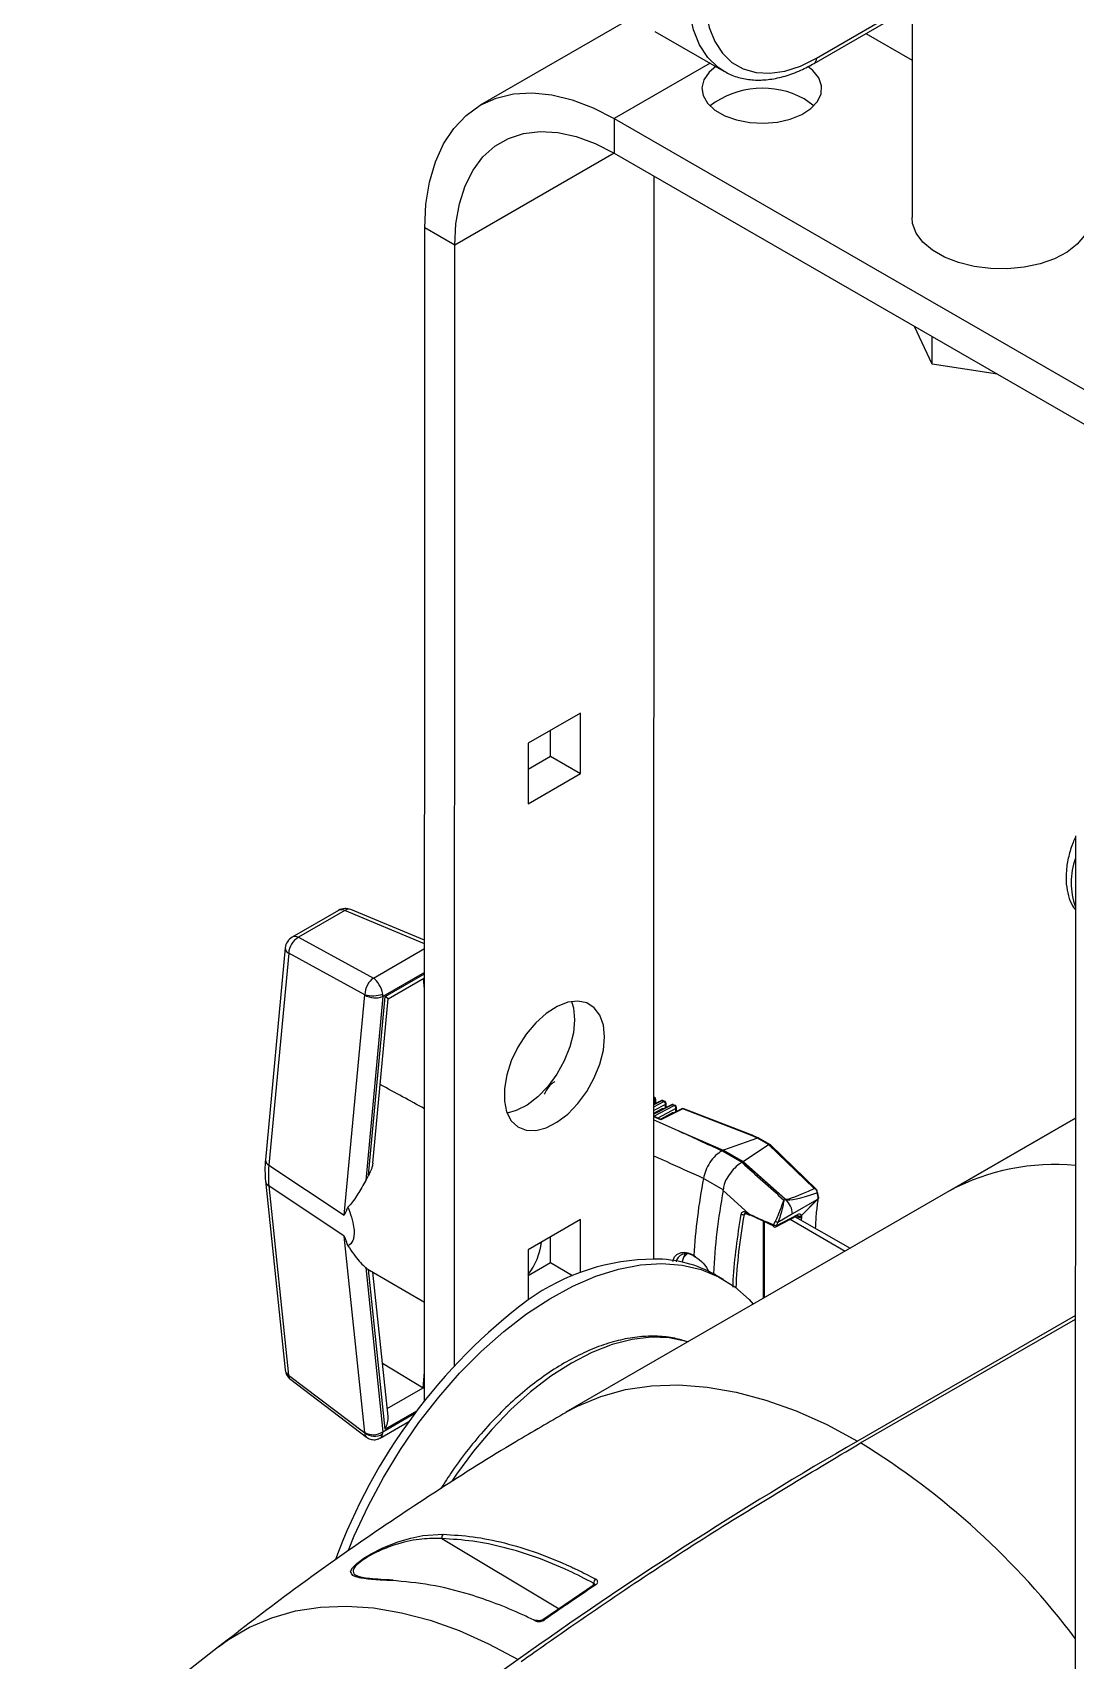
# Model space of a CAD drawing. Extents: x 12.3 to 108.7, y 1.1 to 80.4.
# Drawn here: x 16.05 to 20.68, y 9.61 to 16.83 of the extents above; entities that cross this region are included whole.
import ezdxf

# ---------------------------------------------------------------- set-up
doc = ezdxf.new("R2010")
doc.units = 0
doc.header["$MEASUREMENT"] = 0
doc.layers.add('OBJECT', color=7, linetype='CONTINUOUS')

msp = doc.modelspace()

# ---------------------------------------------------------------- linework, layer by layer
at = {"layer": 'OBJECT'}
for p, q in [((19.5272, 16.7196), (19.9524, 16.965)), ((18.7299, 16.9104), (18.0375, 16.5108)), ((19.5168, 16.6967), (19.9496, 16.9465)), ((19.9513, 16.9455), (19.9512, 16.0131)), ((18.8115, 16.8384), (19.1169, 16.6621)), ((19.7459, 16.8289), (19.9513, 16.7104)), ((19.0563, 16.6971), (18.6314, 16.452)), ((18.6314, 16.452), (21.177, 14.9824)), ((18.6314, 16.452), (18.6314, 16.2984)), ((18.6316, 16.2983), (17.9242, 15.89)), ((18.6314, 16.2984), (21.177, 14.8289)), ((18.8073, 11.3939), (18.808, 16.1965)), ((17.7905, 10.766), (17.7912, 15.9668)), ((17.9242, 15.89), (17.7912, 15.9668)), ((17.9234, 10.9201), (17.9242, 15.89)), ((20.0399, 15.3627), (19.9622, 15.5302)), ((20.0399, 15.3627), (20.0399, 15.4853)), ((20.33, 15.3178), (20.0399, 15.3627)), ((18.4817, 13.8152), (18.2498, 13.6814)), ((18.4817, 13.5474), (18.4817, 13.8152)), ((18.3487, 13.6241), (18.3488, 13.7385)), ((18.2498, 13.6814), (18.2497, 13.4135)), ((18.2498, 13.567), (18.3487, 13.6241)), ((18.3487, 13.6241), (18.4817, 13.5474)), ((18.2497, 13.4135), (18.4817, 13.5474)), ((20.6754, 13.2714), (20.6746, 8.09)), ((17.4091, 12.9406), (17.2039, 12.8222)), ((17.4365, 12.9396), (17.2313, 12.8211)), ((17.7908, 12.7921), (17.4365, 12.9396)), ((17.7908, 12.8083), (17.4644, 12.9442)), ((17.2313, 12.8211), (17.5635, 12.6404)), ((17.1729, 12.7739), (17.0851, 11.8343)), ((17.1882, 12.7503), (17.1004, 11.8107)), ((17.5257, 12.5668), (17.1882, 12.7503)), ((17.5635, 12.6404), (17.7908, 12.7716)), ((17.7907, 12.6653), (17.6058, 12.5585)), ((17.6159, 12.5588), (17.7907, 12.6596)), ((17.6292, 12.5478), (17.7907, 12.641)), ((17.7907, 12.5907), (17.7858, 12.6382)), ((17.4344, 11.5887), (17.5257, 12.5654)), ((17.6058, 12.5585), (17.5295, 11.7425)), ((17.5418, 11.7659), (17.6159, 12.5588)), ((17.5611, 11.8193), (17.6292, 12.5479)), ((18.8091, 12.1114), (18.8074, 12.1121)), ((18.8127, 12.0981), (18.8074, 12.0953)), ((18.8385, 12.0965), (18.8074, 12.0807)), ((18.8425, 12.0964), (18.8074, 12.0786)), ((18.8074, 12.0701), (18.8512, 12.093)), ((18.8588, 12.0802), (18.8074, 12.0532)), ((18.8846, 12.0786), (18.8074, 12.0394)), ((18.8887, 12.0785), (18.8074, 12.0372)), ((18.8074, 12.028), (18.8973, 12.0751)), ((18.8074, 12.0419), (18.842, 12.06)), ((18.8127, 12.0834), (18.8127, 12.0981)), ((18.8155, 12.0849), (18.8155, 12.1021)), ((18.9049, 12.0623), (18.8239, 12.0197)), ((18.9348, 12.0606), (18.8379, 12.0113)), ((18.9308, 12.0607), (18.838, 12.0136)), ((18.8454, 12.0587), (18.842, 12.06)), ((18.8512, 12.093), (18.8425, 12.0964)), ((18.8478, 12.0599), (18.8461, 12.0605)), ((18.8553, 12.0935), (18.8466, 12.0969)), ((18.8588, 12.0655), (18.8588, 12.0802)), ((18.8617, 12.0669), (18.8617, 12.0842)), ((18.8973, 12.0751), (18.8887, 12.0785)), ((18.9014, 12.0757), (18.8928, 12.079)), ((18.9049, 12.0475), (18.9049, 12.0623)), ((18.9078, 12.049), (18.9078, 12.0663)), ((19.239, 11.9426), (18.9348, 12.0606)), ((19.2432, 11.9431), (18.939, 12.0611)), ((20.6752, 12.0188), (18.4169, 10.7152)), ((18.8379, 12.0113), (18.8074, 12.0246)), ((18.8074, 12.0117), (18.9097, 11.9662)), ((18.8074, 11.9927), (18.8077, 11.9926)), ((18.8381, 12.0136), (18.8126, 12.0246)), ((18.8357, 12.0146), (18.8881, 12.0421)), ((18.8916, 12.0408), (18.8881, 12.0421)), ((18.894, 12.042), (18.8922, 12.0427)), ((20.1197, 11.698), (20.6752, 12.0187)), ((18.9097, 11.9662), (19.1137, 11.8774)), ((19.2667, 11.9304), (19.1151, 11.8778)), ((19.2669, 11.9305), (19.239, 11.9426)), ((19.2713, 11.9309), (19.2433, 11.9431)), ((19.3146, 11.9028), (19.2667, 11.9304)), ((19.3213, 11.902), (19.2717, 11.9307)), ((19.1127, 11.8767), (19.109, 11.8746)), ((19.109, 11.8746), (19.1974, 11.8236)), ((19.201, 11.8257), (19.1127, 11.8767)), ((19.1151, 11.8778), (19.2032, 11.827)), ((19.2032, 11.827), (19.3146, 11.9028)), ((19.5178, 11.7077), (19.3157, 11.9031)), ((19.5282, 11.7024), (19.3236, 11.9003)), ((17.1004, 11.8107), (17.4344, 11.5887)), ((19.1974, 11.8236), (19.201, 11.8257)), ((19.2016, 11.826), (19.2027, 11.8267)), ((19.3894, 11.6595), (19.2016, 11.826)), ((19.2027, 11.8267), (19.3905, 11.6601)), ((17.0851, 11.7413), (17.1727, 10.9029)), ((17.4343, 11.4965), (17.1004, 11.7185)), ((17.1004, 11.7185), (17.188, 10.8801)), ((19.0266, 11.7523), (19.0265, 11.7521)), ((19.1146, 11.7014), (19.0266, 11.7523)), ((19.1145, 11.6987), (19.1146, 11.7014)), ((19.2257, 11.5962), (19.1145, 11.6987)), ((19.3834, 11.6561), (19.3894, 11.6595)), ((19.529, 11.6565), (19.4214, 11.5944)), ((19.4608, 11.5879), (19.529, 11.6565)), ((19.529, 11.6565), (19.5353, 11.6629)), ((19.5356, 11.6615), (19.5293, 11.6556)), ((18.4814, 11.5696), (18.2495, 11.4357)), ((18.4813, 11.3353), (18.4814, 11.5696)), ((19.2166, 11.5956), (19.2069, 11.5914)), ((19.2122, 11.6033), (19.2257, 11.5962)), ((19.2141, 11.5969), (19.2276, 11.5898)), ((19.3422, 11.538), (19.2319, 11.5903)), ((19.2934, 11.2211), (19.2934, 11.5612)), ((19.297, 11.2232), (19.297, 11.5595)), ((19.3377, 11.5467), (19.3454, 11.5625)), ((19.3472, 11.5375), (19.4428, 11.5869)), ((19.3497, 11.5423), (19.4453, 11.5917)), ((19.3565, 11.5569), (19.3497, 11.5423)), ((19.4214, 11.5944), (19.3565, 11.5569)), ((19.4115, 11.5707), (19.6553, 11.43)), ((19.4339, 11.5823), (19.6765, 11.4423)), ((19.4469, 11.5815), (19.4401, 11.5855)), ((19.4461, 11.5752), (19.4469, 11.5815)), ((19.4614, 11.5807), (19.4597, 11.5674)), ((17.5254, 10.6251), (17.4343, 11.4965)), ((18.3484, 11.3784), (18.3484, 11.4928)), ((18.2495, 11.4357), (18.2494, 11.2136)), ((17.5295, 11.3565), (17.6055, 10.6284)), ((17.5418, 11.3473), (17.5467, 11.3448)), ((17.6157, 10.6399), (17.5418, 11.3473)), ((17.5464, 11.3444), (17.7905, 11.2035)), ((17.6285, 10.6962), (17.5618, 11.3355)), ((18.2494, 11.3213), (18.3484, 11.3784)), ((18.3484, 11.3784), (18.4464, 11.3219)), ((19.1151, 11.304), (19.0812, 11.3236)), ((20.6751, 11.1447), (19.7093, 10.5872)), ((19.7235, 10.5789), (20.6751, 11.1283)), ((17.6038, 10.9329), (17.784, 10.8236)), ((17.188, 10.8801), (17.5254, 10.624)), ((17.1971, 10.8596), (17.5332, 10.6044)), ((17.784, 10.8236), (17.7905, 10.8932)), ((17.6249, 10.7309), (17.7847, 10.8231)), ((17.6055, 10.6284), (17.7477, 10.7105)), ((17.7551, 10.7204), (17.6157, 10.6399)), ((17.594, 10.6006), (17.7208, 10.6738)), ((17.8676, 10.1546), (18.3875, 9.8438)), ((17.6515, 9.9705), (17.6441, 9.9708)), ((18.5349, 9.9821), (18.5494, 9.9748)), ((18.5421, 9.9494), (18.3153, 9.7944)), ((18.54, 9.9479), (18.54, 9.9568)), ((18.5419, 9.95), (18.5417, 9.9498)), ((16.8775, 9.6748), (16.053, 9.0279)), ((18.2053, 9.6185), (17.289, 8.9666))]:
    msp.add_line(p, q, dxfattribs=at)
at = {"layer": 'OBJECT', "flags": 128}
for points in [[(19.1142, 16.6637), (19.091, 16.6793), (19.0457, 16.723), (19.0095, 16.7788), (18.983, 16.8454), (18.967, 16.9215), (18.9616, 17.0056)], [(19.0323, 17.0056), (19.0373, 16.9271), (19.0523, 16.8561), (19.077, 16.7939), (19.1108, 16.7419), (19.1531, 16.701), (19.2031, 16.6722), (19.2596, 16.6559), (19.3216, 16.6526), (19.3877, 16.6623), (19.4567, 16.6848), (19.5272, 16.7196)], [(19.0814, 16.6826), (19.0518, 16.6573), (19.029, 16.6242), (19.0201, 16.589), (19.0255, 16.5536), (19.0449, 16.5198), (19.0772, 16.4895), (19.1208, 16.4643), (19.1733, 16.4457), (19.2318, 16.4345), (19.2932, 16.4314), (19.3542, 16.4365), (19.4115, 16.4496), (19.462, 16.47), (19.503, 16.4966), (19.5322, 16.5279), (19.5482, 16.5623), (19.55, 16.5979), (19.5375, 16.6327), (19.5115, 16.665), (19.4895, 16.6826)], [(17.7912, 15.9668), (17.7965, 16.0723), (17.8123, 16.1705), (17.8384, 16.26), (17.8745, 16.3397), (17.9201, 16.4086), (17.9746, 16.4658), (18.0374, 16.5107), (18.1076, 16.5427), (18.1845, 16.5613), (18.2669, 16.5663), (18.354, 16.5577), (18.4445, 16.5355), (18.5374, 16.5002), (18.6314, 16.452)], [(19.5153, 16.5077), (19.5114, 16.5114), (19.4732, 16.5394)], [(17.9242, 15.89), (17.9293, 15.9855), (17.9447, 16.0736), (17.9702, 16.1531), (18.0052, 16.2228), (18.0494, 16.2817), (18.1021, 16.3289), (18.1625, 16.3638), (18.2297, 16.3858), (18.3028, 16.3946), (18.3806, 16.3901), (18.4622, 16.3724), (18.5462, 16.3417), (18.6314, 16.2984)], [(20.7412, 16.013), (20.7357, 15.9752), (20.7162, 15.9333), (20.6834, 15.8944), (20.6384, 15.8597), (20.5829, 15.8305), (20.5187, 15.808), (20.4484, 15.7928), (20.3743, 15.7856), (20.2993, 15.7867), (20.2259, 15.7959), (20.1568, 15.813), (20.0947, 15.8373), (20.0416, 15.8679), (19.9995, 15.9038), (19.9699, 15.9437), (19.9539, 15.986), (19.9512, 16.0131)], [(18.5883, 12.3792), (18.5831, 12.4315), (18.5677, 12.4753), (18.5429, 12.5086), (18.5098, 12.5299), (18.4699, 12.5381), (18.4252, 12.5329), (18.3776, 12.5145), (18.3295, 12.4837), (18.2831, 12.442), (18.2406, 12.3914), (18.2038, 12.3342), (18.1747, 12.2731), (18.1545, 12.211), (18.1441, 12.1507), (18.1441, 12.095), (18.1544, 12.0467), (18.1747, 12.0079), (18.2038, 11.9804), (18.2405, 11.9656), (18.283, 11.9641), (18.3295, 11.976), (18.3775, 12.0008), (18.4251, 12.0372), (18.4698, 12.0836), (18.5097, 12.1378), (18.5428, 12.1973), (18.5677, 12.2593), (18.583, 12.3209), (18.5883, 12.3792)], [(18.4418, 12.5363), (18.4501, 12.5082), (18.4553, 12.4559)], [(18.4553, 12.4559), (18.4501, 12.3976), (18.4347, 12.336), (18.4099, 12.274), (18.3768, 12.2146), (18.3369, 12.1603), (18.2921, 12.1139), (18.2446, 12.0775), (18.1965, 12.0528), (18.1563, 12.0417)], [(19.3387, 11.5372), (19.3383, 11.5374), (19.3374, 11.5385), (19.3369, 11.54), (19.3368, 11.542), (19.337, 11.5443), (19.3377, 11.5467)], [(18.9461, 11.4187), (18.9346, 11.3944), (18.9323, 11.3807)], [(18.9326, 11.3806), (18.9401, 11.403), (18.9572, 11.421)], [(17.4532, 10.1037), (17.4792, 10.1668), (17.5398, 10.2978), (17.6082, 10.426), (17.6838, 10.5502), (17.7657, 10.6693), (17.8533, 10.7821), (17.9456, 10.8877), (18.042, 10.9849), (18.1413, 11.073), (18.2428, 11.1509), (18.3454, 11.2182), (18.4482, 11.274), (18.5503, 11.3178), (18.6506, 11.3494), (18.7482, 11.3682), (18.8422, 11.3743), (18.9317, 11.3675), (19.0159, 11.3479), (19.0939, 11.3156), (19.1652, 11.271), (19.2289, 11.2145), (19.2472, 11.1945)], [(18.9574, 11.0272), (18.9509, 11.0292), (18.8754, 11.0446), (18.7948, 11.0473), (18.7101, 11.0373), (18.6223, 11.0147), (18.5324, 10.9797), (18.4414, 10.9328), (18.3503, 10.8745), (18.2604, 10.8055), (18.1726, 10.7266), (18.088, 10.6387), (18.0075, 10.5429), (17.932, 10.4402), (17.9116, 10.4099)], [(18.4169, 10.7151), (18.4678, 10.7423), (18.5713, 10.7852), (18.6812, 10.8152), (18.7968, 10.8321), (18.9175, 10.836), (19.0426, 10.8266), (19.1715, 10.8042), (19.3033, 10.7688), (19.4374, 10.7207), (19.573, 10.66), (19.7093, 10.5872)], [(17.4629, 10.0087), (17.471, 10.0256), (17.49, 10.0446), (17.5209, 10.0673), (17.5542, 10.0874), (17.6021, 10.1119), (17.6726, 10.1403), (17.7299, 10.1573), (17.7829, 10.1679), (17.8729, 10.1737), (17.8729, 10.1737)], [(16.8775, 9.6748), (16.9217, 9.7072), (17.0139, 9.7617), (17.1129, 9.804), (17.2181, 9.8339), (17.3289, 9.8511), (17.4446, 9.8555), (17.5647, 9.8472), (17.6884, 9.8262), (17.815, 9.7926), (17.9439, 9.7466), (18.0742, 9.6884), (18.2053, 9.6185)]]:
    msp.add_lwpolyline(points, dxfattribs=at)
at = {"layer": 'OBJECT'}
for centre, radius, start, end in [((19.503, 16.7167), 0.0243, 304.49223, 6.78568), ((19.2887, 16.2024), 0.3841, 61.29588, 127.34579), ((20.9862, 13.0639), 0.3293, 160.72268, 199.26037), ((17.4404, 12.8865), 0.0625, 67.40115, 119.98882), ((17.4218, 12.9145), 0.0291, 59.65746, 115.88896), ((17.4548, 12.9156), 0.0301, 71.50343, 127.38117), ((17.2351, 12.7681), 0.0625, 119.98882, 174.65933), ((17.2748, 12.7462), 0.0867, 120.15098, 177.25811), ((17.2166, 12.796), 0.0291, 59.65557, 115.89085), ((17.1989, 12.774), 0.026, 180.3809, 245.78485), ((17.5611, 12.6861), 0.1245, 253.44814, 290.62826), ((17.5729, 12.646), 0.0934, 239.62392, 290.61419), ((18.8077, 12.1077), 0.00398, 69.23258, 94.6115), ((18.7978, 12.0981), 0.0149, 359.91012, 49.65637), ((18.8055, 12.1021), 0.01, 0, 68.80554), ((18.8106, 12.1026), 0.00496, 294.69476, 354.65195), ((18.843, 12.0876), 0.01, 68.80554, 116.93422), ((18.8404, 12.0923), 0.00462, 62.48804, 114.35242), ((18.8451, 12.0924), 0.00472, 71.20367, 123.22163), ((18.8538, 12.0891), 0.00472, 71.20635, 123.22264), ((18.8445, 12.0804), 0.0143, 359.07589, 62.27879), ((18.8517, 12.0842), 0.01, 0, 68.80554), ((18.8567, 12.0847), 0.00496, 294.69517, 354.65704), ((18.8892, 12.0697), 0.01, 68.80554, 116.93422), ((18.8865, 12.0744), 0.00462, 62.48445, 114.35645), ((18.8913, 12.0745), 0.00472, 71.20214, 123.22685), ((18.8999, 12.0712), 0.00472, 71.20214, 123.22685), ((18.8907, 12.0625), 0.0143, 359.07702, 62.27766), ((18.8978, 12.0663), 0.01, 0, 68.80554), ((18.9029, 12.0668), 0.00496, 294.69517, 354.65704), ((18.9353, 12.0518), 0.01, 68.80554, 116.93422), ((18.9327, 12.0565), 0.00462, 62.48862, 114.35229), ((18.9374, 12.0566), 0.00472, 71.20108, 123.22389), ((17.112, 11.835), 0.0269, 181.6212, 244.54428), ((20.5816, 10.8316), 0.9819, 84.52975, 118.0634), ((17.1165, 11.7458), 0.0317, 188.162, 239.51305), ((18.1076, 11.4533), 0.6464, 151.07913, 153.42313), ((21.5907, 11.2631), 2.6104, 169.20436, 176.78764), ((21.6424, 11.217), 2.5734, 169.21182, 177.50345), ((19.4084, 11.6266), 0.0381, 118.09837, 120.00734), ((19.3159, 11.6605), 0.0762, 358.06219, 359.2663), ((19.3275, 11.5896), 0.094, 2.91713, 46.62261), ((19.5225, 11.654), 0.00695, 12.96312, 20.9915), ((19.5334, 11.6673), 0.0048, 292.78412, 355.65772), ((19.5282, 11.6606), 0.00748, 6.56156, 17.41234), ((19.5329, 11.6661), 0.00531, 300.29992, 350.42453), ((19.5339, 11.6664), 0.00438, 7.47863, 65.79791), ((19.5282, 11.6665), 0.01, 352.44213, 2.46548), ((19.2031, 11.6104), 0.0194, 241.82561, 281.37139), ((19.2176, 11.6014), 0.00573, 160.56157, 232.25782), ((19.2311, 11.5943), 0.00573, 160.5532, 232.25857), ((19.2293, 11.5937), 0.00429, 246.7041, 306.60992), ((19.4058, 11.6698), 0.1232, 240.60148, 246.40315), ((19.44, 11.5914), 0.00532, 302.14939, 3.21963), ((19.4418, 11.583), 0.00569, 21.93781, 59.12125), ((19.4514, 11.5834), 0.0103, 25.36164, 126.69674), ((19.4548, 11.5927), 0.0137, 234.82825, 298.58131), ((19.4521, 11.5958), 0.0118, 245.31631, 317.45013), ((19.4529, 11.5948), 0.0113, 239.32672, 316.14912), ((19.4542, 11.5851), 0.00712, 15.44419, 22.7112), ((19.3589, 11.5858), 0.0444, 241.49299, 258.03374), ((19.3426, 11.5464), 0.01, 247.02322, 297.32853), ((19.3444, 11.542), 0.00532, 302.14925, 3.21978), ((18.0189, 11.5058), 0.2922, 322.1045, 352.94884), ((18.9848, 11.4094), 0.000396, 176.84795, 177.04372), ((17.6114, 11.4533), 0.1269, 229.76456, 236.70751), ((18.814, 10.4196), 0.9743, 90.29594, 125.41826), ((18.8148, 10.8538), 0.5402, 60.44517, 90.60835), ((19.7763, 9.1898), 2.5352, 127.03279, 159.88557), ((17.2349, 10.9094), 0.0625, 185.96328, 232.79952), ((17.204, 10.9074), 0.0317, 188.19996, 239.51239), ((17.2134, 10.8791), 0.0254, 177.69119, 230.13469), ((17.5628, 10.6915), 0.0762, 240.58453, 304.13019), ((17.5688, 10.6759), 0.0677, 230.1102, 302.07616), ((29.1832, -5.7738), 18.9059, 120.07314, 125.49681), ((17.9117, 7.6369), 3.4551, 36.89556, 58.37415), ((17.8838, 10.1604), 0.0172, 129.30369, 199.83286), ((17.6503, 9.9613), 0.00915, 82.2309, 128.69184), ((18.562, 9.9568), 0.022, 125.0972, 180.04917), ((18.5452, 9.9444), 0.00652, 53.18785, 119.9267), ((18.2855, 9.7847), 0.008, 67.89399, 132.54441), ((18.3184, 9.789), 0.00667, 54.05999, 118.67866)]:
    msp.add_arc(centre, radius, start, end, dxfattribs=at)
for centre, major_axis, ratio, start_param, end_param in [((17.5673, 12.5874), (0.0242, 0.0579), 0.586369, 0.712161, 2.1641), ((17.5673, 12.5874), (-0.0264, 0.0568), 0.494833, 4.177152, 5.629091), ((17.5207, 12.5687), (-0.00266, 0.00708), 0.592182, 4.02482, 4.230944), ((17.562, 12.5843), (-0.0302, 0.0547), 0.580353, 3.938332, 4.144456), ((17.5771, 12.5812), (0.0521, -0.0334), 0.049211, 0.025432, 0.760133), ((15.2104, 13.1259), (4.0542, -2.011), 0.053889, 0.907942, 0.969372), ((18.8416, 12.0516), (0.00492, 0.00878), 0.569277, 0.080603, 0.718914), ((18.8044, 12.0173), (0.014, 0.0005), 0.628267, 0.919072, 1.331655), ((18.8384, 12.0025), (-0.0003, 0.011), 0.034338, 0.016182, 0.647743), ((18.8877, 12.0337), (0.00492, 0.00878), 0.569277, 0.080603, 0.718914), ((23.4136, 11.4818), (13.5547, -5.7964), 0.094066, 4.414161, 4.429673), ((19.2395, 11.9338), (0.00381, 0.00925), 0.627458, 6.270378, 6.934303), ((19.2089, 11.9554), (0.0584, -0.0245), 0.096518, 6.176085, 6.202265), ((19.267, 11.9219), (0.00451, 0.00894), 0.611471, 6.248669, 6.981626), ((18.4179, 12.1756), (0.6956, -0.2962), 0.103903, 6.201893, 6.205233), ((18.4216, 12.1777), (0.6956, -0.2962), 0.103903, 6.205233, 6.218324), ((18.4211, 12.178), (0.7011, -0.2946), 0.096518, 6.162996, 6.176085), ((19.3408, 11.8792), (0.0265, -0.0233), 0.210002, 2.946507, 3.087108), ((17.4554, 11.9659), (0.2542, 0.4311), 0.582406, 2.249108, 2.475446), ((19.514, 11.5428), (0.3222, -0.2762), 0.218379, 3.064835, 3.069039), ((20.9136, 12.4439), (5.6696, -4.8663), 0.21421, 4.59186, 4.625551), ((19.5177, 11.5449), (0.3222, -0.2762), 0.218379, 3.058324, 3.064835), ((19.518, 11.5448), (0.3185, -0.279), 0.210002, 3.087108, 3.093625), ((19.7877, 11.8721), (0.3976, 0.2116), 0.057002, 3.215472, 3.936137), ((19.5023, 11.6896), (-0.0231, 0.0444), 0.54529, 4.00541, 4.667242), ((19.7811, 11.851), (0.3933, 0.1895), 0.115879, 3.190044, 3.242708), ((19.7877, 11.8721), (0.3976, 0.2116), 0.057002, 3.162809, 3.215472), ((19.7811, 11.851), (0.3933, 0.1895), 0.115879, 3.242708, 3.964372), ((19.4948, 11.6858), (-0.028, 0.0531), 0.550734, 4.001732, 4.482382), ((20.8792, 12.0226), (1.2702, 1.8309), 0.625269, 2.197871, 2.368457), ((17.8203, 10.848), (0.0548, -0.0043), 0.631669, 4.037508, 4.054961), ((17.8159, 10.8003), (0.0521, -0.0334), 0.049211, 2.111455, 2.243663), ((17.5768, 10.6623), (0.0335, 0.0656), 0.609077, 4.680763, 5.52958), ((17.5204, 10.6284), (-0.00396, 0.00637), 0.470699, 3.705817, 3.911941), ((17.567, 10.6572), (0.0325, 0.0537), 0.48514, 2.493009, 3.08883), ((17.567, 10.6572), (-0.0254, 0.0574), 0.506255, 3.196643, 3.775387), ((17.5617, 10.6541), (-0.0315, 0.054), 0.564705, 3.718531, 3.924654)]:
    msp.add_ellipse(centre, major_axis=major_axis, ratio=ratio, start_param=start_param, end_param=end_param, dxfattribs=at)
for points, knots in [([(19.1146, 16.6653), (19.1228, 16.66), (19.1477, 16.6441), (19.1958, 16.6294), (19.2567, 16.6209), (19.3214, 16.6243), (19.3889, 16.639), (19.4546, 16.6631), (19.4973, 16.6861), (19.5168, 16.6967)], [0, 0, 0, 0, 0.076132, 0.230361, 0.3848768, 0.5415259, 0.7011019, 0.8632095, 1, 1, 1, 1]), ([(20.6754, 13.265), (20.6718, 13.2573), (20.6586, 13.2295), (20.6442, 13.1795), (20.6334, 13.1171), (20.6331, 13.0581), (20.6432, 13.0055), (20.6572, 12.967), (20.6711, 12.9488), (20.6753, 12.9432)], [0, 0, 0, 0, 0.067384, 0.244817, 0.424333, 0.606824, 0.772903, 0.930898, 1, 1, 1, 1]), ([(18.3679, 12.1812), (18.3641, 12.1788), (18.3561, 12.1736), (18.3433, 12.1617), (18.3305, 12.1457), (18.3244, 12.1322), (18.3211, 12.1249)], [0, 0, 0, 0, 0.197154, 0.418621, 0.683874, 1, 1, 1, 1]), ([(19.0265, 11.7521), (18.9717, 11.7768), (18.8986, 11.8099), (18.8256, 11.843), (18.8074, 11.8513)], [0, 0, 0, 0, 0.74969, 1, 1, 1, 1]), ([(19.1087, 11.8744), (19.099, 11.8679), (19.0795, 11.8549), (19.0544, 11.8233), (19.0356, 11.7876), (19.0295, 11.7638), (19.0266, 11.7523)], [0, 0, 0, 0, 0.253584, 0.507165, 0.760848, 1, 1, 1, 1]), ([(19.3236, 11.9003), (19.3235, 11.9004), (19.3226, 11.9013), (19.3207, 11.9025), (19.3181, 11.9033), (19.3164, 11.9032), (19.3157, 11.9031)], [0, 0, 0, 0, 0.045678, 0.402181, 0.778168, 1, 1, 1, 1]), ([(17.0851, 11.8343), (17.0844, 11.8263), (17.0818, 11.7943), (17.0837, 11.764), (17.0851, 11.7413)], [0, 0, 0, 0, 0.249065, 1, 1, 1, 1]), ([(17.5605, 11.8193), (17.5605, 11.8176), (17.5604, 11.8071), (17.5532, 11.7884), (17.5453, 11.7728), (17.5418, 11.7659)], [0, 0, 0, 0, 0.098903, 0.600833, 1, 1, 1, 1]), ([(19.197, 11.8234), (19.1934, 11.821), (19.1804, 11.8127), (19.1579, 11.7922), (19.1341, 11.7604), (19.1174, 11.7298), (19.1154, 11.7094), (19.1146, 11.7014)], [0, 0, 0, 0, 0.097508, 0.351331, 0.599304, 0.843154, 1, 1, 1, 1]), ([(17.5295, 11.7425), (17.5179, 11.7223), (17.4941, 11.6809), (17.4684, 11.6417), (17.4527, 11.6264), (17.4506, 11.6243)], [0, 0, 0, 0, 0.454626, 0.927986, 1, 1, 1, 1]), ([(19.5178, 11.7077), (19.5178, 11.7077), (19.5212, 11.7064), (19.5243, 11.7045), (19.5273, 11.7026)], [0, 0, 0, 0, 0.019978, 1, 1, 1, 1]), ([(19.5273, 11.7026), (19.5282, 11.6995), (19.5293, 11.6951), (19.5296, 11.6903), (19.5297, 11.6888), (19.5297, 11.6887)], [0, 0, 0, 0, 0.69636, 0.978818, 1, 1, 1, 1]), ([(19.5281, 11.7023), (19.528, 11.7024), (19.5279, 11.7026), (19.5275, 11.7026), (19.5273, 11.7026)], [0, 0, 0, 0, 0.670866, 1, 1, 1, 1]), ([(17.4506, 11.6243), (17.445, 11.6126), (17.4393, 11.6006), (17.4344, 11.5889), (17.4344, 11.5887)], [0, 0, 0, 0, 0.982724, 1, 1, 1, 1]), ([(17.4506, 11.6243), (17.4561, 11.6099), (17.4646, 11.5876), (17.4739, 11.5526), (17.479, 11.5209), (17.478, 11.4937), (17.4705, 11.4677), (17.4598, 11.4576), (17.451, 11.4535), (17.4506, 11.4533)], [0, 0, 0, 0, 0.190457, 0.293194, 0.446601, 0.600717, 0.707922, 0.98553, 1, 1, 1, 1]), ([(19.3454, 11.5625), (19.3495, 11.5708), (19.3599, 11.592), (19.3719, 11.6243), (19.3796, 11.6457), (19.383, 11.6552), (19.3833, 11.656), (19.3834, 11.6561)], [0, 0, 0, 0, 0.244744, 0.626729, 0.967927, 0.996144, 1, 1, 1, 1]), ([(19.3834, 11.6561), (19.3833, 11.656), (19.3832, 11.655), (19.3827, 11.652), (19.3808, 11.6415), (19.3765, 11.6199), (19.369, 11.5884), (19.3603, 11.5664), (19.3565, 11.5569)], [0, 0, 0, 0, 0.003659, 0.0349648, 0.1124885, 0.3814525, 0.7324428, 1, 1, 1, 1]), ([(19.5293, 11.6556), (19.5249, 11.6512), (19.502, 11.6286), (19.4793, 11.6055), (19.461, 11.587)], [0, 0, 0, 0, 0.194244, 1, 1, 1, 1]), ([(19.5237, 11.5305), (19.5249, 11.5548), (19.5273, 11.5997), (19.533, 11.642), (19.5356, 11.6615)], [0, 0, 0, 0, 0.540673, 1, 1, 1, 1]), ([(19.1579, 11.2697), (19.1582, 11.2807), (19.1617, 11.3853), (19.1787, 11.4951), (19.1939, 11.5933)], [0, 0, 0, 0, 0.105821, 1, 1, 1, 1]), ([(19.1939, 11.5933), (19.1945, 11.5953), (19.1956, 11.5992), (19.1993, 11.6032), (19.204, 11.6052), (19.2085, 11.605), (19.2113, 11.6037), (19.2122, 11.6033)], [0, 0, 0, 0, 0.219063, 0.438022, 0.659217, 0.880002, 1, 1, 1, 1]), ([(19.212, 11.5973), (19.2111, 11.5968), (19.2092, 11.5958), (19.2076, 11.5935), (19.2071, 11.5919), (19.2069, 11.5914)], [0, 0, 0, 0, 0.392322, 0.82953, 1, 1, 1, 1]), ([(19.212, 11.5973), (19.2121, 11.5973), (19.2123, 11.5974), (19.213, 11.5975), (19.214, 11.5969), (19.2141, 11.5968)], [0, 0, 0, 0, 0.396032, 0.929247, 1, 1, 1, 1]), ([(19.2257, 11.5962), (19.2307, 11.5938), (19.2557, 11.5816), (19.2927, 11.5648), (19.326, 11.5514), (19.3377, 11.5467)], [0, 0, 0, 0, 0.139682, 0.698662, 1, 1, 1, 1]), ([(19.4428, 11.5869), (19.4436, 11.5872), (19.445, 11.5878), (19.4451, 11.5877), (19.4451, 11.5877)], [0, 0, 0, 0, 0.540473, 1, 1, 1, 1]), ([(19.4469, 11.5815), (19.4471, 11.5827), (19.4473, 11.584), (19.4471, 11.585), (19.4471, 11.5851)], [0, 0, 0, 0, 0.908728, 1, 1, 1, 1]), ([(19.461, 11.587), (19.4613, 11.586), (19.4617, 11.5841), (19.4615, 11.5817), (19.4614, 11.5807)], [0, 0, 0, 0, 0.5646707, 1, 1, 1, 1]), ([(17.4343, 11.4965), (17.4344, 11.4963), (17.4393, 11.4815), (17.445, 11.4672), (17.4506, 11.4533)], [0, 0, 0, 0, 0.017276, 1, 1, 1, 1]), ([(17.4506, 11.4533), (17.4593, 11.4403), (17.4843, 11.4036), (17.5116, 11.372), (17.5276, 11.3581), (17.5295, 11.3565)], [0, 0, 0, 0, 0.324578, 0.922743, 1, 1, 1, 1]), ([(18.8913, 11.3832), (18.8924, 11.388), (18.8962, 11.4041), (18.914, 11.4198), (18.9413, 11.4269), (18.9665, 11.4202), (18.9808, 11.4116), (18.9844, 11.4094)], [0, 0, 0, 0, 0.112778, 0.379868, 0.646113, 0.911102, 1, 1, 1, 1]), ([(18.9915, 11.4046), (18.9815, 11.4099), (18.9614, 11.4203), (18.9341, 11.418), (18.9139, 11.4054), (18.908, 11.389), (18.9055, 11.3823)], [0, 0, 0, 0, 0.2699585, 0.5399318, 0.8096635, 1, 1, 1, 1]), ([(18.9844, 11.4094), (18.9955, 11.4015), (19.0178, 11.3857), (19.0416, 11.3569), (19.0507, 11.3379), (19.0529, 11.3333)], [0, 0, 0, 0, 0.430784, 0.861518, 1, 1, 1, 1]), ([(18.9909, 11.4044), (18.9904, 11.4042), (18.9892, 11.4037), (18.9873, 11.4038), (18.9856, 11.4048), (18.9845, 11.4067), (18.9845, 11.4085), (18.9844, 11.4094)], [0, 0, 0, 0, 0.1149, 0.336242, 0.557511, 0.778755, 1, 1, 1, 1]), ([(18.9569, 11.0269), (18.938, 11.0328), (18.8952, 11.0462), (18.8232, 11.0535), (18.7428, 11.0512), (18.659, 11.0371), (18.5729, 11.0117), (18.4854, 10.975), (18.3974, 10.9276), (18.3099, 10.8699), (18.224, 10.8027), (18.1404, 10.7268), (18.0601, 10.6429), (17.9839, 10.5519), (17.9175, 10.4631), (17.8794, 10.4027), (17.863, 10.3766)], [0, 0, 0, 0, 0.056819, 0.128242, 0.200407, 0.273436, 0.347221, 0.421529, 0.49612, 0.57081, 0.645468, 0.720057, 0.794565, 0.869003, 0.943386, 1, 1, 1, 1]), ([(18.4176, 10.7139), (18.3431, 10.6709), (18.1518, 10.5607), (17.8512, 10.3714), (17.5161, 10.1476), (17.1906, 9.9161), (16.981, 9.7545), (16.8772, 9.6745)], [0, 0, 0, 0, 0.138582, 0.355541, 0.572094, 0.788168, 1, 1, 1, 1]), ([(17.5335, 10.6052), (17.536, 10.6031), (17.5435, 10.5969), (17.5605, 10.5925), (17.5793, 10.5933), (17.5898, 10.5988), (17.5939, 10.601)], [0, 0, 0, 0, 0.149329, 0.45444, 0.786282, 1, 1, 1, 1]), ([(18.2194, 9.6102), (18.2566, 9.6365), (18.5244, 9.8261), (19.0256, 10.1635), (19.4906, 10.4403), (19.7235, 10.5789)], [0, 0, 0, 0, 0.0744262, 0.5365509, 1, 1, 1, 1]), ([(17.8676, 10.1546), (17.8388, 10.1551), (17.7795, 10.1563), (17.6897, 10.1384), (17.6116, 10.1106), (17.5607, 10.0864), (17.5253, 10.0657), (17.5065, 10.0521), (17.4906, 10.0387), (17.4773, 10.0241), (17.472, 10.0055), (17.4777, 9.9948), (17.489, 9.9907), (17.4901, 9.9903)], [0, 0, 0, 0, 0.196993, 0.404769, 0.521172, 0.596778, 0.652262, 0.7052, 0.716749, 0.781199, 0.858751, 0.986481, 1, 1, 1, 1]), ([(18.54, 9.9568), (18.503, 9.9758), (18.4179, 10.0195), (18.2858, 10.0732), (18.1437, 10.1172), (18.0033, 10.1463), (17.9128, 10.1518), (17.8676, 10.1546)], [0, 0, 0, 0, 0.1589953, 0.366236, 0.5734768, 0.7867384, 1, 1, 1, 1]), ([(17.8729, 10.1737), (17.9171, 10.1711), (18.0055, 10.1658), (18.1452, 10.1375), (18.2894, 10.0938), (18.3952, 10.0503), (18.4771, 10.0122), (18.5094, 9.9953), (18.5349, 9.9821)], [0, 0, 0, 0, 0.211612, 0.423224, 0.640984, 0.858744, 0.889009, 1, 1, 1, 1]), ([(17.6446, 9.9685), (17.6169, 9.9698), (17.5617, 9.9723), (17.5053, 9.9793), (17.4689, 9.9895), (17.4649, 10.0023), (17.4629, 10.0087)], [0, 0, 0, 0, 0.297613, 0.594463, 0.796819, 1, 1, 1, 1]), ([(17.6441, 9.9708), (17.6384, 9.9711), (17.6111, 9.9723), (17.5712, 9.9746), (17.5295, 9.9791), (17.5017, 9.9845), (17.4933, 9.9885), (17.4897, 9.9901)], [0, 0, 0, 0, 0.078132, 0.372995, 0.633133, 0.845575, 1, 1, 1, 1]), ([(18.2801, 9.7906), (18.2621, 9.7993), (18.1651, 9.8461), (18.0087, 9.9051), (17.8139, 9.954), (17.7012, 9.9636), (17.6446, 9.9685)], [0, 0, 0, 0, 0.081959, 0.443626, 0.720357, 1, 1, 1, 1]), ([(18.5491, 9.9496), (18.5505, 9.9506), (18.5541, 9.9533), (18.5576, 9.9586), (18.5583, 9.9647), (18.5557, 9.9706), (18.5515, 9.9734), (18.5494, 9.9748)], [0, 0, 0, 0, 0.135941, 0.351685, 0.56732, 0.783549, 1, 1, 1, 1]), ([(18.5491, 9.9496), (18.5074, 9.9214), (18.4317, 9.8702), (18.3562, 9.8179), (18.3223, 9.7944)], [0, 0, 0, 0, 0.551144, 1, 1, 1, 1]), ([(18.54, 9.9568), (18.5411, 9.9561), (18.5432, 9.9548), (18.5438, 9.9529), (18.5441, 9.9519)], [0, 0, 0, 0, 0.50107, 1, 1, 1, 1]), ([(18.5443, 9.952), (18.5443, 9.9521), (18.5444, 9.9522), (18.5437, 9.9511), (18.5423, 9.9503), (18.5419, 9.9501)], [0, 0, 0, 0, 0.31233, 0.803245, 1, 1, 1, 1]), ([(18.2801, 9.7906), (18.2816, 9.79), (18.2857, 9.7882), (18.294, 9.7868), (18.3042, 9.7873), (18.3143, 9.7898), (18.3196, 9.7929), (18.3223, 9.7944)], [0, 0, 0, 0, 0.126339, 0.344961, 0.563733, 0.781985, 1, 1, 1, 1]), ([(18.3151, 9.7949), (18.3148, 9.7947), (18.3138, 9.7939), (18.3102, 9.7922), (18.3048, 9.7907), (18.2987, 9.7901), (18.2933, 9.7905), (18.2898, 9.7915), (18.2888, 9.792), (18.2885, 9.7922)], [0, 0, 0, 0, 0.051646, 0.216781, 0.397319, 0.583857, 0.773713, 0.93133, 1, 1, 1, 1])]:
    msp.add_open_spline(points, degree=3, knots=knots, dxfattribs=at)

doc.saveas('drawing.dxf')
